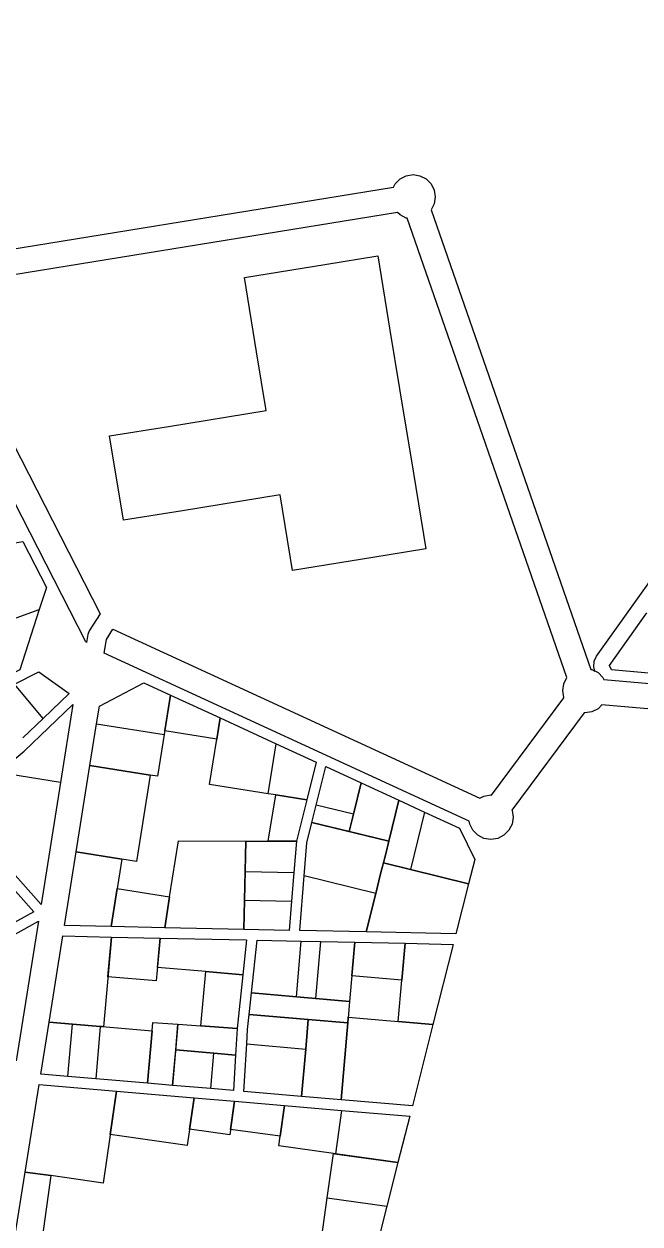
# Model space of a CAD drawing. Header units: inches. Extents: x 479068 to 481072, y 3926601 to 3928387.
# Drawn here: x 480401.1 to 480594.9, y 3927970.3 to 3928347.6 of the extents above; entities that cross this region are included whole.
import ezdxf

# ---------------------------------------------------------------- set-up
doc = ezdxf.new("R2010")
doc.units = ezdxf.units.IN
doc.header["$MEASUREMENT"] = 0

msp = doc.modelspace()

# ---------------------------------------------------------------- linework, layer by layer
for points in [[(480579.76, 3928144.62), (480580.71, 3928144.14), (480580.35, 3928145.51), (480580.51, 3928147.26), (480581.26, 3928148.84), (480723.39, 3928347.58)], [(480371.33, 3928272.56), (480517.3, 3928296.26), (480517.85, 3928297.33), (480519.4, 3928298.88), (480521.35, 3928299.87), (480523.51, 3928300.22), (480525.68, 3928299.87), (480527.63, 3928298.88), (480529.18, 3928297.33), (480530.17, 3928295.38), (480530.51, 3928293.22), (480530.17, 3928291.05), (480529.18, 3928289.11), (480579.5, 3928144.67), (480579.76, 3928144.62)], [(480699.82, 3928123.31), (480582.9, 3928133.49), (480581.71, 3928132.3), (480579.76, 3928131.31), (480577.6, 3928130.97), (480577.4, 3928131), (480554.62, 3928100.39), (480554.65, 3928100.34), (480554.99, 3928098.18), (480554.65, 3928096.02), (480553.65, 3928094.07), (480552.1, 3928092.52), (480550.15, 3928091.52), (480547.99, 3928091.18), (480545.83, 3928091.52), (480543.88, 3928092.52), (480542.33, 3928094.07), (480541.33, 3928096.02), (480541.19, 3928096.9), (480426.29, 3928149.74), (480426.98, 3928154.05), (480429.03, 3928157.28), (480544.53, 3928104.18), (480545.83, 3928104.84), (480547.99, 3928105.18), (480548.19, 3928105.15), (480570.96, 3928135.75), (480570.94, 3928135.8), (480570.6, 3928137.97), (480570.94, 3928140.13), (480571.93, 3928142.07), (480521.61, 3928286.52), (480521.35, 3928286.56), (480519.4, 3928287.55), (480518.59, 3928288.36), (480372.62, 3928264.66)], [(480470.43, 3928267.88), (480495.72, 3928271.99), (480512.39, 3928274.69), (480516.24, 3928251.31), (480519.27, 3928232.86), (480523.64, 3928206.34), (480527.56, 3928182.53), (480510.89, 3928179.82), (480485.59, 3928175.72), (480481.67, 3928199.53), (480450.93, 3928194.54), (480432.39, 3928191.53), (480428.02, 3928218.04), (480446.57, 3928221.05), (480477.31, 3928226.04), (480474.28, 3928244.49), (480470.43, 3928267.88)], [(480372.54, 3928264.51), (480425.01, 3928162.15), (480421.58, 3928156.75), (480421.15, 3928155.61), (480420.74, 3928153.06), (480420.55, 3928153.31), (480365.42, 3928260.86)], [(480379.73, 3928154.03), (480370.38, 3928179.64), (480400.7, 3928184.9), (480408.14, 3928170.4), (480405.87, 3928163.44)], [(480379.73, 3928154.03), (480405.87, 3928163.44)], [(480405.87, 3928163.44), (480399.72, 3928144.57), (480385.77, 3928137.47), (480379.73, 3928154.03)], [(480606.96, 3928142.66), (480586, 3928144.48), (480585.33, 3928145.93), (480597.1, 3928162.39)], [(480398.04, 3928140.01), (480405.73, 3928143.92), (480415.28, 3928137.05), (480407.06, 3928129.21)], [(480579.76, 3928144.62), (480581.71, 3928143.63), (480583.26, 3928142.08), (480583.58, 3928141.46), (480700.83, 3928131.26)], [(480407.06, 3928129.21), (480398.04, 3928140.01)], [(480423.92, 3928127.53), (480424.8, 3928133.06), (480438.75, 3928140.46), (480447.18, 3928136.58)], [(480447.18, 3928136.58), (480445.21, 3928124.19)], [(480461.73, 3928122.77), (480445.39, 3928125.34), (480447.18, 3928136.58)], [(480447.18, 3928136.58), (480462.79, 3928129.4)], [(480392.95, 3928112.22), (480401.12, 3928118.96), (480416.48, 3928133.62), (480412.58, 3928109.14)], [(480407.06, 3928129.21), (480400.67, 3928123.1)], [(480461.73, 3928122.77), (480462.79, 3928129.4)], [(480462.79, 3928129.4), (480461.73, 3928122.77), (480461.73, 3928122.77)], [(480462.79, 3928129.4), (480480.42, 3928121.3)], [(480421.82, 3928114.4), (480423.92, 3928127.53)], [(480423.92, 3928127.53), (480445.21, 3928124.19)], [(480445.21, 3928124.19), (480443.12, 3928111.05), (480440.78, 3928111.42)], [(480477.92, 3928105.58), (480459.45, 3928108.48), (480461.73, 3928122.77)], [(480477.92, 3928105.58), (480480.42, 3928121.3)], [(480480.42, 3928121.3), (480492.97, 3928115.52), (480490.03, 3928103.68)], [(480417.5, 3928087.26), (480421.82, 3928114.4)], [(480440.78, 3928111.42), (480421.82, 3928114.4)], [(480421.82, 3928114.4), (480440.78, 3928111.42), (480440.78, 3928111.42)], [(480493.02, 3928101.97), (480496.04, 3928114.11), (480507.21, 3928108.98)], [(480412.58, 3928109.14), (480406.46, 3928070.76), (480379.45, 3928101.1), (480392.95, 3928112.22)], [(480412.58, 3928109.14), (480392.95, 3928112.22)], [(480440.78, 3928111.42), (480436.46, 3928084.28), (480431.83, 3928085.01)], [(480504.76, 3928099.09), (480507.21, 3928108.98)], [(480507.21, 3928108.98), (480504.76, 3928099.09)], [(480507.21, 3928108.98), (480519.08, 3928103.52)], [(480480.27, 3928105.21), (480477.92, 3928105.58)], [(480486.78, 3928090.63), (480477.96, 3928090.67), (480480.27, 3928105.21)], [(480480.27, 3928105.21), (480480.27, 3928105.21), (480490.03, 3928103.68)], [(480490.03, 3928103.68), (480480.27, 3928105.21)], [(480490.03, 3928103.68), (480486.78, 3928090.63)], [(480515.87, 3928090.61), (480519.08, 3928103.52)], [(480519.08, 3928103.52), (480515.87, 3928090.61)], [(480519.08, 3928103.52), (480527.14, 3928099.81)], [(480491.67, 3928096.54), (480493.02, 3928101.97)], [(480504.76, 3928099.09), (480493.02, 3928101.97)], [(480504.76, 3928099.09), (480503.41, 3928093.66)], [(480503.41, 3928093.66), (480504.76, 3928099.09)], [(480504.76, 3928099.09), (480504.76, 3928099.09)], [(480527.14, 3928099.81), (480522.65, 3928081.72)], [(480527.14, 3928099.81), (480538.13, 3928094.76), (480542.9, 3928084.84), (480540.97, 3928077.23)], [(480489.24, 3928079.7), (480490.07, 3928090.1), (480491.67, 3928096.54)], [(480491.67, 3928096.54), (480515.87, 3928090.61)], [(480503.41, 3928093.66), (480491.67, 3928096.54)], [(480446.9, 3928073.19), (480449.71, 3928090.79), (480470.85, 3928090.7)], [(480470.85, 3928090.7), (480470.25, 3928062.92)], [(480470.64, 3928081.12), (480470.85, 3928090.7)], [(480470.85, 3928090.7), (480486.78, 3928090.63)], [(480515.87, 3928090.61), (480503.41, 3928093.66)], [(480428.45, 3928063.82), (480413.81, 3928064.13), (480417.5, 3928087.26)], [(480431.83, 3928085.01), (480417.5, 3928087.26)], [(480417.5, 3928087.26), (480431.83, 3928085.01), (480431.83, 3928085.01)], [(480486.78, 3928090.63), (480486, 3928080.79)], [(480515.87, 3928090.61), (480514.9, 3928086.7)], [(480514.9, 3928086.7), (480515.87, 3928090.61)], [(480515.87, 3928090.61), (480515.87, 3928090.61)], [(480390.9, 3928083.25), (480404.12, 3928068.41), (480395.97, 3928063.89)], [(480431.83, 3928085.01), (480428.45, 3928063.82)], [(480514.9, 3928086.7), (480513.31, 3928080.33)], [(480513.31, 3928080.33), (480514.18, 3928083.8)], [(480514.18, 3928083.8), (480514.9, 3928086.7)], [(480514.18, 3928083.8), (480540.97, 3928077.23)], [(480522.65, 3928081.72), (480514.18, 3928083.8)], [(480470.44, 3928072.08), (480470.64, 3928081.12)], [(480470.64, 3928081.12), (480486, 3928080.79)], [(480486, 3928080.79), (480485.27, 3928071.76)], [(480508.78, 3928062.1), (480487.87, 3928062.54), (480489.24, 3928079.7)], [(480511.78, 3928074.17), (480489.24, 3928079.7)], [(480511.78, 3928074.17), (480513.31, 3928080.33)], [(480513.31, 3928080.33), (480511.78, 3928074.17)], [(480540.97, 3928077.23), (480522.65, 3928081.72)], [(480428.45, 3928063.82), (480430.36, 3928075.79), (480446.9, 3928073.19)], [(480540.97, 3928077.23), (480536.98, 3928061.49), (480508.78, 3928062.1)], [(480446.9, 3928073.19), (480446.9, 3928073.19), (480445.35, 3928063.45)], [(480445.35, 3928063.45), (480446.9, 3928073.19)], [(480470.25, 3928062.92), (480470.44, 3928072.08)], [(480470.44, 3928072.08), (480485.27, 3928071.76)], [(480511.78, 3928074.17), (480508.78, 3928062.1)], [(480508.78, 3928062.1), (480511.78, 3928074.17)], [(480511.78, 3928074.17), (480511.78, 3928074.17)], [(480485.27, 3928071.76), (480484.54, 3928062.61), (480470.25, 3928062.92)], [(480385.39, 3928054.24), (480405.62, 3928065.46), (480398.62, 3928021.57)], [(480408.97, 3928033.77), (480413.29, 3928060.84), (480428.56, 3928060.51)], [(480428.56, 3928060.51), (480426.12, 3928032.3), (480425.62, 3928032.34)], [(480443.88, 3928060.18), (480442.71, 3928046.69), (480427.47, 3928047.99), (480428.56, 3928060.51)], [(480445.35, 3928063.45), (480428.45, 3928063.82)], [(480428.56, 3928060.51), (480443.88, 3928060.18)], [(480470.25, 3928062.92), (480445.35, 3928063.45)], [(480458.24, 3928049.64), (480443.08, 3928050.94), (480443.88, 3928060.18)], [(480443.88, 3928060.18), (480471.08, 3928059.6), (480469.91, 3928048.65)], [(480472.64, 3928042.93), (480474.41, 3928059.53), (480488.31, 3928059.23)], [(480486.79, 3928041.72), (480488.31, 3928059.23)], [(480488.31, 3928059.23), (480494.43, 3928059.1)], [(480492.88, 3928041.2), (480494.43, 3928059.1)], [(480494.43, 3928059.1), (480505.15, 3928058.87)], [(480505.15, 3928058.87), (480503.54, 3928040.29)], [(480519.97, 3928046.99), (480504.24, 3928048.33), (480505.15, 3928058.87)], [(480505.15, 3928058.87), (480520.97, 3928058.53)], [(480519.97, 3928046.99), (480520.97, 3928058.53)], [(480520.97, 3928058.53), (480519.97, 3928046.99), (480519.97, 3928046.99)], [(480520.97, 3928058.53), (480536.15, 3928058.21), (480529.77, 3928033.01)], [(480468.1, 3928031.72), (480456.76, 3928032.55), (480458.24, 3928049.64)], [(480458.24, 3928049.64), (480458.24, 3928049.64), (480469.91, 3928048.65)], [(480469.91, 3928048.65), (480458.24, 3928049.64)], [(480469.91, 3928048.65), (480468.1, 3928031.72)], [(480529.77, 3928033.01), (480518.84, 3928033.95), (480519.97, 3928046.99)], [(480471.91, 3928036.13), (480472.64, 3928042.93)], [(480472.64, 3928042.93), (480503.54, 3928040.29)], [(480486.79, 3928041.72), (480472.64, 3928042.93)], [(480492.88, 3928041.2), (480486.79, 3928041.72)], [(480503.54, 3928040.29), (480492.88, 3928041.2)], [(480503.54, 3928040.29), (480503.08, 3928034.98)], [(480471.15, 3928026.89), (480471.41, 3928031.46), (480471.91, 3928036.13)], [(480490.54, 3928034.54), (480471.91, 3928036.13)], [(480471.91, 3928036.13), (480490.54, 3928034.54)], [(480489.73, 3928025.3), (480490.54, 3928034.54)], [(480490.54, 3928034.54), (480489.73, 3928025.3)], [(480490.54, 3928034.54), (480490.54, 3928034.54)], [(480502.95, 3928033.48), (480490.54, 3928034.54)], [(480490.54, 3928034.54), (480502.95, 3928033.48)], [(480502.95, 3928033.48), (480503.08, 3928034.98)], [(480503.08, 3928034.98), (480502.95, 3928033.48)], [(480503.08, 3928034.98), (480503.11, 3928035.29), (480529.77, 3928033.01)], [(480414.89, 3928016.69), (480406.37, 3928017.42), (480408.97, 3928033.77)], [(480416.32, 3928033.14), (480408.97, 3928033.77)], [(480408.97, 3928033.77), (480416.32, 3928033.14)], [(480414.89, 3928016.69), (480416.32, 3928033.14)], [(480416.32, 3928033.14), (480416.32, 3928033.14)], [(480425.08, 3928032.39), (480416.32, 3928033.14)], [(480416.32, 3928033.14), (480425.08, 3928032.39)], [(480425.08, 3928032.39), (480423.66, 3928015.94)], [(480425.08, 3928032.39), (480425.08, 3928032.39)], [(480425.62, 3928032.34), (480425.08, 3928032.39)], [(480425.08, 3928032.39), (480425.62, 3928032.34)], [(480425.62, 3928032.34), (480441.36, 3928031)], [(480441.36, 3928031), (480441.36, 3928031), (480439.93, 3928014.55)], [(480439.93, 3928014.55), (480441.36, 3928031)], [(480441.36, 3928031), (480441.58, 3928033.65), (480449.5, 3928033.07)], [(480449.5, 3928033.07), (480447.83, 3928013.88)], [(480448.8, 3928025), (480449.5, 3928033.07)], [(480449.5, 3928033.07), (480468.1, 3928031.72)], [(480468.1, 3928031.72), (480467.62, 3928023.4)], [(480502.95, 3928033.48), (480500.86, 3928009.35)], [(480500.86, 3928009.35), (480502.95, 3928033.48)], [(480529.77, 3928033.01), (480523.28, 3928007.43), (480500.86, 3928009.35)], [(480502.95, 3928033.48), (480502.95, 3928033.48)], [(480488.45, 3928010.41), (480470.29, 3928011.96), (480471.15, 3928026.89)], [(480471.15, 3928026.89), (480489.73, 3928025.3)], [(480447.83, 3928013.88), (480448.8, 3928025)], [(480460.84, 3928023.97), (480448.8, 3928025)], [(480448.8, 3928025), (480460.84, 3928023.97)], [(480459.88, 3928012.85), (480460.84, 3928023.97)], [(480467.62, 3928023.4), (480466.98, 3928012.24), (480459.88, 3928012.85)], [(480460.84, 3928023.97), (480460.84, 3928023.97)], [(480467.62, 3928023.4), (480460.84, 3928023.97)], [(480460.84, 3928023.97), (480467.62, 3928023.4)], [(480489.73, 3928025.3), (480488.45, 3928010.41)], [(480488.45, 3928010.41), (480489.73, 3928025.3)], [(480489.73, 3928025.3), (480489.73, 3928025.3)], [(480423.66, 3928015.94), (480414.89, 3928016.69)], [(480439.93, 3928014.55), (480423.66, 3928015.94)], [(480401.46, 3927986.62), (480405.85, 3928014.15), (480430.13, 3928012.08)], [(480430.13, 3928012.08), (480426.02, 3927983.17), (480409.52, 3927985.49)], [(480454.57, 3928009.99), (480452.43, 3927994.98), (480428.18, 3927998.37), (480430.13, 3928012.08)], [(480430.13, 3928012.08), (480454.57, 3928009.99)], [(480447.83, 3928013.88), (480439.93, 3928014.55)], [(480459.88, 3928012.85), (480447.83, 3928013.88)], [(480467.35, 3928008.9), (480465.85, 3927998.34), (480453.16, 3928000.11), (480454.57, 3928009.99)], [(480454.57, 3928009.99), (480467.35, 3928008.9)], [(480481.68, 3927997.85), (480466.09, 3928000.04), (480467.35, 3928008.9)], [(480467.35, 3928008.9), (480483.05, 3928007.56)], [(480500.86, 3928009.35), (480488.45, 3928010.41)], [(480481.68, 3927997.85), (480483.05, 3928007.56)], [(480483.05, 3928007.56), (480481.68, 3927997.85), (480481.68, 3927997.85)], [(480483.05, 3928007.56), (480501.02, 3928006.02)], [(480501.02, 3928006.02), (480499.08, 3927992.33)], [(480501.02, 3928006.02), (480522.46, 3928004.19), (480518.76, 3927989.58)], [(480498.5, 3927992.42), (480481.25, 3927994.83), (480481.68, 3927997.85)], [(480496.52, 3927978.48), (480498.5, 3927992.42)], [(480498.5, 3927992.42), (480498.5, 3927992.42), (480498.77, 3927992.38)], [(480498.77, 3927992.38), (480498.5, 3927992.42)], [(480498.77, 3927992.38), (480518.76, 3927989.58)], [(480499.08, 3927992.33), (480498.77, 3927992.38)], [(480518.76, 3927989.58), (480499.08, 3927992.33)], [(480518.76, 3927989.58), (480515.28, 3927975.85)], [(480398.22, 3927966.28), (480401.46, 3927986.62)], [(480409.52, 3927985.49), (480406.63, 3927965.1), (480398.22, 3927966.28)], [(480409.52, 3927985.49), (480401.46, 3927986.62)], [(480401.46, 3927986.62), (480409.52, 3927985.49), (480409.52, 3927985.49)], [(480511.5, 3927960.93), (480494.37, 3927963.33), (480496.52, 3927978.48)], [(480496.52, 3927978.48), (480515.28, 3927975.85)], [(480515.28, 3927975.85), (480511.5, 3927960.93)]]:
    msp.add_lwpolyline(points)

doc.saveas('drawing.dxf')
